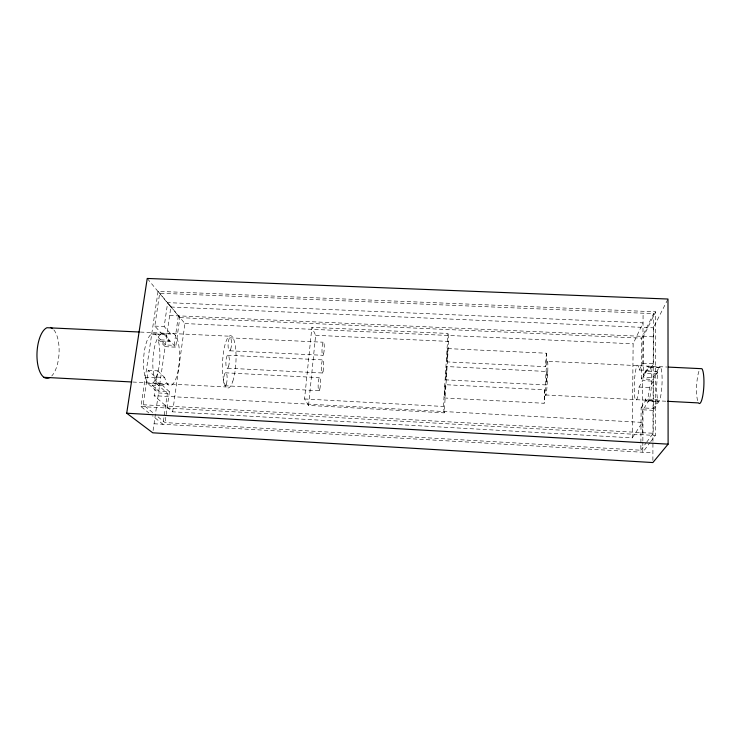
<?xml version="1.0" encoding="UTF-8"?>
<svg xmlns="http://www.w3.org/2000/svg" width="741" height="741" viewBox="0 0 741 741"><rect width="100%" height="100%" fill="white"/><g stroke="black" fill="none" stroke-linecap="round" stroke-linejoin="round"><path stroke-width="0.56" stroke-dasharray="3.71 2.78" d="M650.691 441.645L655.303 435.458L655.637 311.804L158.074 291.333L140.966 406.568L148.904 412.95M158.046 416.887L165.058 422.592L640.835 450.222L641.122 407.819L653.053 408.448L657.6 401.585L656.452 388.562L657.656 371.908L645.513 371.324L641.317 378.873L653.145 379.457L657.656 371.908M652.877 460.393L652.941 442.516M652.941 441.367L653.043 410.338L659.036 401.344A17.562 2.871 -87.2 0 0 662.111 379.624A17.562 2.871 -87.2 0 0 659.092 367.601L648.838 367.11L643.244 377.123L653.154 377.604L659.092 367.601M653.053 408.448L653.145 379.457M653.154 377.604L653.321 327.828L667.984 299.031M646.689 442.192L653.201 433.272L653.367 381.18L642.669 380.642L639.048 387.061A17.543 2.492 -87.2 0 1 635.056 398.723A17.543 2.492 -87.2 0 1 635.241 373.001A17.543 2.492 -87.2 0 1 639.177 369.991L642.78 363.229L643.095 313.211M639.177 369.991L649.588 370.491L653.423 363.738L653.59 313.638L159.667 293.214L154.795 326.096L161.705 333.617L165.956 334.46L169.18 341.758L158.435 341.249A25.944 8.577 -87.1 0 1 152.238 383.634L152.016 385.153L158.75 391.192L169.402 391.767L165.058 422.592M642.336 432.67L642.669 380.642M642.845 441.932L642.78 452.26L650.033 442.534M642.855 440.793L643.04 409.81L648.69 400.807A17.534 2.695 -87.2 0 0 651.635 379.105A17.534 2.695 -87.2 0 0 648.838 367.11M643.244 377.123L643.494 336.423L655.637 311.804M641.122 407.819L645.346 400.946L645.365 398.964L657.6 399.594M657.656 373.862L645.504 373.279L645.513 371.324M641.317 378.873L641.586 338.146L653.59 313.638M148.256 370.361L157.74 370.852L154.137 395.703L172.653 411.829L632.268 437.857L633.129 343.805L643.031 322.854L167.651 302.634L164.178 326.522L170.884 334.043A26.009 8.086 -87.1 0 1 178.711 367.277A26.009 8.086 -87.1 0 1 164.678 377.502L155.388 377.012L148.256 370.361L143.161 404.753L153.674 413.321M444.202 412.857L443.433 406.466L448.009 333.45L311.887 327.337L304.56 398.964L308.552 405.42L444.202 412.857L448.666 341.406L448.009 333.45M308.552 405.42L315.638 335.303L311.887 327.337M445.23 384.69L444.554 398L544.144 403.28L544.644 398.343L544.802 389.794L445.23 384.69L444.554 398M445.841 379.855L446.369 366.545L445.841 379.855L546.154 384.94L547.034 376.28L546.997 371.482L446.369 366.545M446.971 361.886L447.49 348.594L446.971 361.886L545.552 366.665L546.432 357.903L546.395 353.216L447.49 348.594M645.504 373.279L647.18 366.443L648.57 366.156L649.588 370.491M653.367 381.18L649.514 387.589L648.44 395.601L647.004 400.186L645.624 400.177L645.365 398.964M172.653 411.829L184.944 323.576L167.651 302.634M158.074 291.333L179.85 317.639L175.691 347.177L164.15 334.376L160.704 334.441A25.907 8.308 -87.1 0 0 153.619 352.077A25.907 8.308 -87.1 0 0 154.397 377.715L156.972 383.921L167.373 393.443L163.011 424.297L152.424 415.784M178.349 315.87L174.172 345.362L165.41 344.945L155.101 333.95L151.572 334.015A25.87 8.531 -87.1 0 0 144.319 351.614A25.87 8.531 -87.1 0 0 145.153 377.234L147.802 383.44L158.491 392.962L167.373 393.443M153.081 430.549L158.491 392.962M158.75 391.192L165.16 346.668L158.648 339.767L158.435 341.249M165.41 344.945L170.865 307.033L147.227 278.449M169.402 391.767L162.89 385.737L163.103 384.209L158.806 384.023L155.388 377.012M169.18 341.758L169.393 340.276L158.648 339.767M632.268 437.857L642.401 422.398L154.137 395.703M640.835 450.222L646.041 443.081M546.395 353.216L545.552 366.665M546.997 371.482L546.154 384.94M544.802 389.794L544.144 403.28M170.865 307.033L653.321 327.828M169.652 315.481L653.293 336.849M179.85 317.639L641.586 338.146M184.944 323.576L633.129 343.805M154.795 326.096L164.178 326.522M315.638 335.303L448.666 341.406M140.345 332.061L229.126 336.192M161.705 333.617L170.884 334.043M155.101 333.95L164.15 334.376M151.572 334.015L160.704 334.441M229.719 337.84L323.196 342.212M642.78 363.229L653.423 363.738M547.636 361.33A17.349 0.936 -87.2 0 1 546.701 390.016A17.349 0.936 -87.2 0 1 545.441 383.31A17.349 0.936 -87.2 0 1 547.636 361.33L667.363 367.054M650.246 366.832L660.592 367.323M165.16 346.668L175.691 347.177M229.867 350.799L323.067 355.3M227.533 355.235L322.613 359.894M639.048 387.061L649.514 387.589M227.691 368.203L322.483 373.001M225.32 372.806L319.371 377.623M545.524 394.972L667.446 401.307M648.69 400.807L659.036 401.344M645.346 400.946L657.6 401.585M145.153 377.234L154.397 377.715M224.597 385.737L319.251 390.739M132.815 382.032L226.292 386.987M147.802 383.44L168.003 384.505M643.04 409.81L653.043 410.338M152.016 385.153L162.89 385.737M304.56 398.964L443.433 406.466M143.161 404.753L653.201 433.272M140.966 406.568L655.303 435.458M154.054 423.769L652.904 452.853M157.74 370.852L164.678 377.502M53.852 329.875A25.565 11.022 -87.1 0 1 59.058 353.087A25.565 11.022 -87.1 0 1 51.74 375.956M697.587 400.659A17.682 3.603 -87.2 0 1 696.744 384.236A17.682 3.603 -87.2 0 1 699.652 369.574M226.338 384.153A6.697 1.723 -86.9 0 0 226.209 372.89A6.697 1.723 -86.9 0 0 223.634 380.874A6.697 1.723 -86.9 0 0 226.338 384.153M230.701 349.28A6.632 1.686 -87.4 0 0 230.581 338.044A6.632 1.686 -87.4 0 0 228.071 345.658A6.632 1.686 -87.4 0 0 230.701 349.28M228.524 366.628A6.66 1.704 -87.1 0 0 228.404 355.384A6.66 1.704 -87.1 0 0 225.866 363.173A6.66 1.704 -87.1 0 0 228.524 366.628M319.834 389.071A6.771 1.13 -87 0 0 319.955 377.697A6.771 1.13 -87 0 0 318.13 385.811A6.771 1.13 -87 0 0 319.834 389.071M323.057 371.389A6.743 1.102 -87.1 0 0 323.178 360.024A6.743 1.102 -87.1 0 0 321.39 367.953A6.743 1.102 -87.1 0 0 323.057 371.389M323.632 353.753A6.706 1.102 -87.3 0 0 323.761 342.398A6.706 1.102 -87.3 0 0 321.983 350.141A6.706 1.102 -87.3 0 0 323.632 353.753M232.776 381.383A26.176 6.669 -87.1 0 0 232.535 337.007A26.176 6.669 -87.1 0 0 222.476 367.045A26.176 6.669 -87.1 0 0 232.776 381.383"/><path stroke-width="1.11" d="M126.711 413.219L147.227 278.449L667.984 299.031L668.113 444.146L652.877 462.551L152.748 432.809L126.711 413.219L668.113 444.146M139.188 332.005L46.942 327.717A25.565 11.022 -87.1 0 0 37.041 358.283A25.565 11.022 -87.1 0 0 49.666 377.595M668.512 367.11L701.903 368.703A17.682 3.603 -87.2 0 1 703.542 390.238A17.682 3.603 -87.2 0 1 698.504 402.919L667.446 401.307M43.96 377.317L131.666 381.967M50.425 327.439A25.565 11.022 -87.1 0 1 52.602 328.624"/></g></svg>
